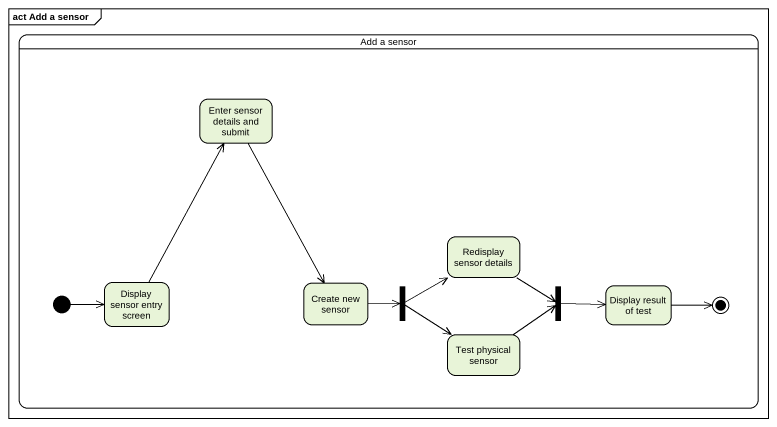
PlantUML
@startuml
mainframe act Add a sensor
hide empty description
state "Add a sensor" as Add_a_sensor {
  state "Enter sensor details and submit" as Enter_sensor_details_and
  state "Redisplay sensor details" as Redisplay_sensor_details
  state "Display sensor entry screen" as Display_sensor_entry_screen
  state "Create new sensor" as Create_new_sensor
  state fork1 <<fork>>
  state fork2 <<join>>
  state "Display result of test" as Display_result_of_test
  state "Test physical sensor" as Test_physical_sensor
  [*] -right-> Display_sensor_entry_screen
  Display_result_of_test -right-> [*]
}
Enter_sensor_details_and --> Create_new_sensor
Redisplay_sensor_details --> fork2
Display_sensor_entry_screen -up-> Enter_sensor_details_and
Create_new_sensor -right-> fork1
fork1 -right-> Redisplay_sensor_details
fork1 --> Test_physical_sensor
fork2 -right-> Display_result_of_test
Test_physical_sensor -up-> fork2
@enduml
